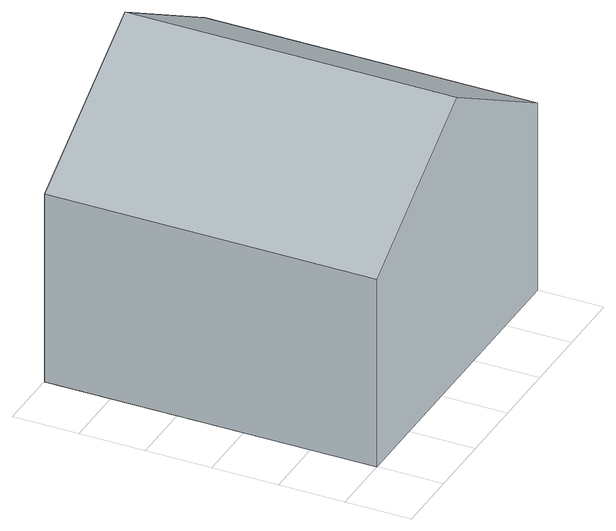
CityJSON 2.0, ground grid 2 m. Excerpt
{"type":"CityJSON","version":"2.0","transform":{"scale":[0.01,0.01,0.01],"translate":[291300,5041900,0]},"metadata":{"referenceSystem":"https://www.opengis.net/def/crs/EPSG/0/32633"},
"CityObjects":{
"object1":{"type":"GenericCityObject","attributes":{"description":"This is ThermalZone 1","name":"ThermalZone 1","referencePoint":[291305,5041905,4.5],"area":[{"description":"This is a type of floor area","source":"Area value source text","value":{"value":200,"uom":"m^2"},"type":{"value":"grossFloorArea","codeSpace":"area_codeSpace"}},{"description":"This is a type of floor area","source":"Area value source text","value":{"value":100,"uom":"m^2"},"type":{"value":"footprintArea","codeSpace":"area_codeSpace"}},{"description":"This is a type of floor area","source":"Area value source text","value":{"value":180,"uom":"m^2"},"type":{"value":"energyReferenceArea","codeSpace":"area_codeSpace"}}],"volume":[{"description":"This is a type of volume","source":"Volume value source text","value":{"value":750,"uom":"m^3"},"type":{"value":"grossVolume","codeSpace":"volume_codeSpace"}},{"description":"This is a type of volume","source":"Volume value source text","value":{"value":486,"uom":"m^3"},"type":{"value":"netVolume","codeSpace":"volume_codeSpace"}}],"heatCapacity":{"value":500,"uom":"J/K"},"infiltrationRate":{"value":0.3,"uom":"1/h"},"isCooled":false,"isHeated":true,"coincidesWithLod2Hull":false,"coincidesWithLod3Hull":false},"geometry":[{"type":"Solid","lod":"3","boundaries":[[[[0,1,2,3]],[[4,5,3,2]],[[6,7,8,9]],[[7,1,0,8]],[[4,2,1,7,6]],[[5,9,8,0,3]],[[4,6,9,5]]]]}]},
"object2":{"type":"GenericCityObject","attributes":{"description":"This is UsageZone 1","name":"UsageZone 1","referencePoint":[291305,5041905,4.5],"area":[{"description":"This is a type of floor area","source":"Area value source text","value":{"value":200,"uom":"m^2"},"type":{"value":"grossFloorArea","codeSpace":"area_codeSpace"}},{"description":"This is a type of floor area","source":"Area value source text","value":{"value":100,"uom":"m^2"},"type":{"value":"energyReferenceArea","codeSpace":"area_codeSpace"}}],"volume":[{"description":"This is a type of volume","source":"Volume value source text","value":{"value":750,"uom":"m^3"},"type":{"value":"grossVolume","codeSpace":"volume_codeSpace"}},{"description":"This is a type of volume","source":"Volume value source text","value":{"value":875,"uom":"m^3"},"type":{"value":"energyReferenceVolume","codeSpace":"volume_codeSpace"}}],"type":{"value":"residential","codeSpace":"usageZone_codeSpace_123"},"isPrimary":true,"numberOfBuildingUnits":1,"internalHeatGains":{"value":100,"uom":"W/m^2"},"internalHeatGainsConvectiveFraction":{"value":0.3,"uom":"unit interval"},"internalHeatGainsLatentFraction":{"value":0.2,"uom":"unit interval"},"internalHeatGainsRadiantFraction":{"value":0.5,"uom":"unit interval"},"coolingSchedule":"id_atomic_schedule_1","heatingSchedule":"id_dual_value_schedule_1","ventilationSchedule":"id_composite_schedule_1"},"geometry":[{"type":"Solid","lod":"3","boundaries":[[[[5,9,8,0,3]],[[4,2,1,7,6]],[[4,6,9,5]],[[6,7,8,9]],[[7,1,0,8]],[[4,5,3,2]],[[0,1,2,3]]]]}]}
},
"vertices":[
[1000,1000,600],[1000,0,600],[1000,0,0],[1000,1000,0],[0,0,0],[0,1000,0],[0,0,600],[500,0,900],[500,1000,900],[0,1000,600]
]}
